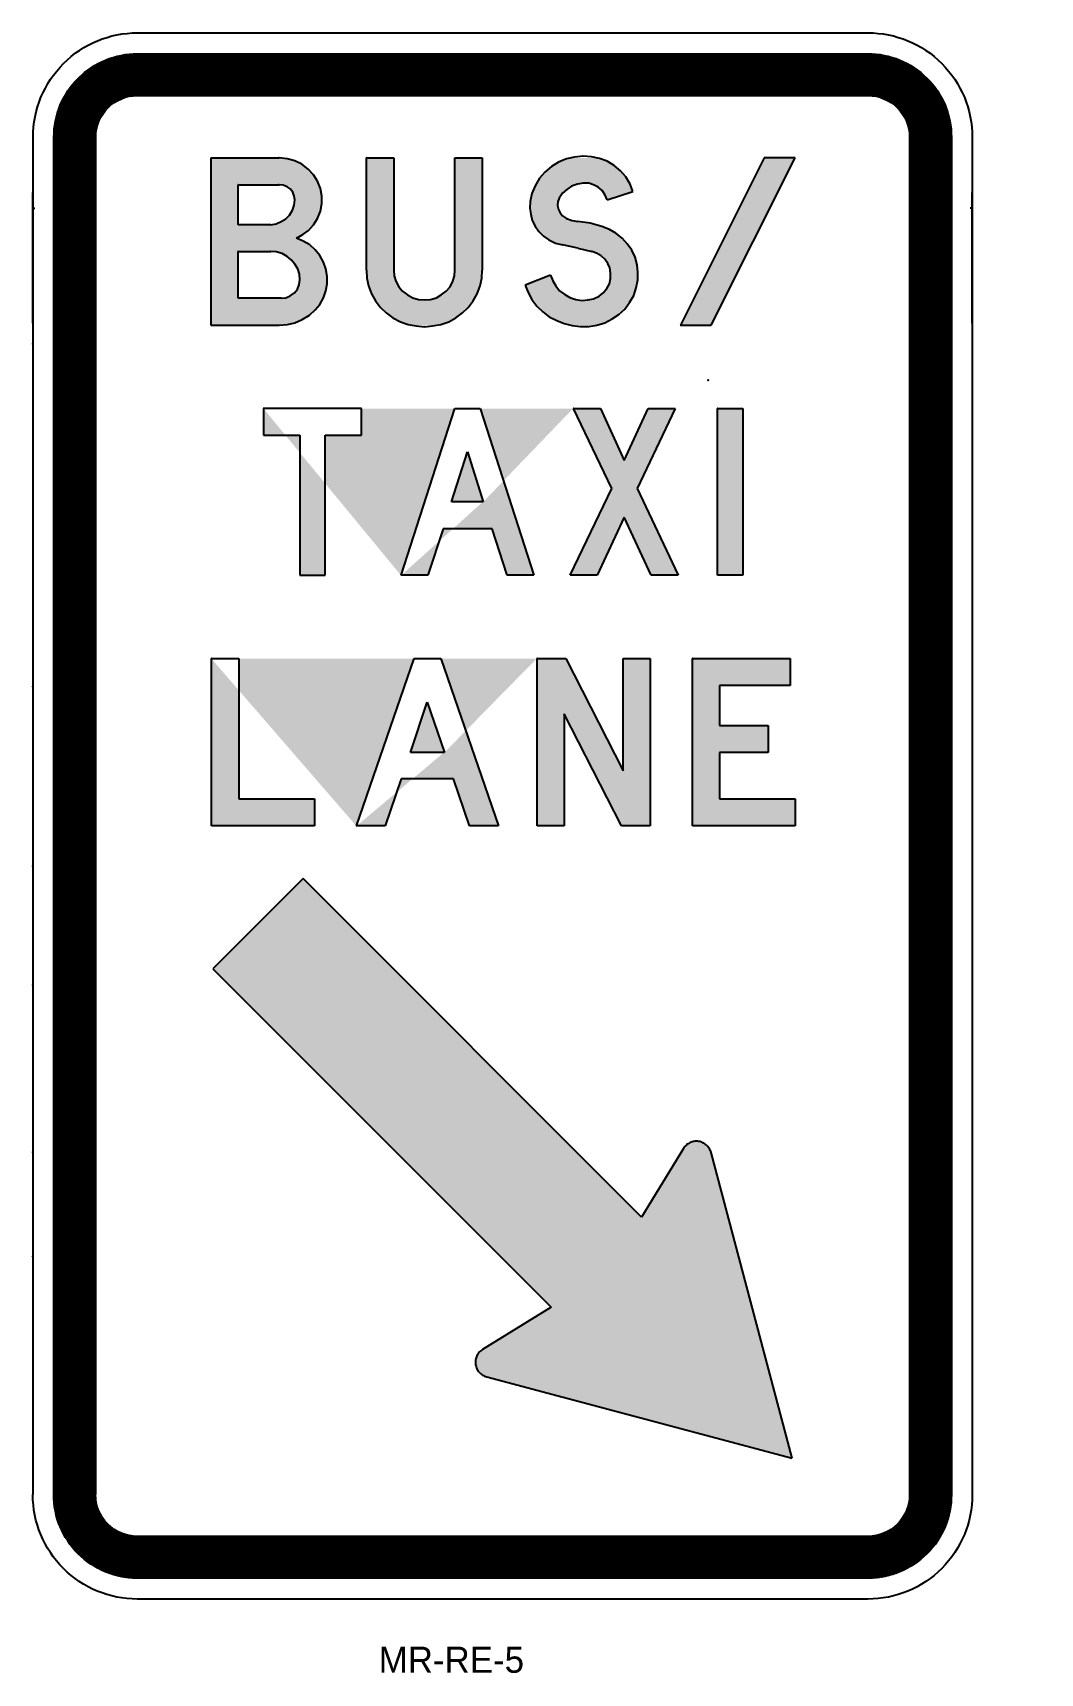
# Model space of a CAD drawing. Extents: x 195 to 291, y 124 to 281.
import ezdxf

# ---------------------------------------------------------------- set-up
doc = ezdxf.new("R2010")
doc.units = 0
doc.header["$MEASUREMENT"] = 0
doc.linetypes.add('CENTERX2', pattern=[101.6, 63.5, -12.7, 12.7, -12.7])
doc.layers.get('0').update_dxf_attribs({"linetype": 'CONTINUOUS'})
doc.layers.get('DEFPOINTS').update_dxf_attribs({"linetype": 'CONTINUOUS'})
doc.layers.add('L25', color=1, linetype='CONTINUOUS')
doc.layers.add('L35', color=3, linetype='CONTINUOUS')

# ---------------------------------------------------------------- blocks, each defined once
blk = doc.blocks.new('SGNDIM')
for p, q in [((0, 0), (-1, 0)), ((0, 4.5), (0, -4.5))]:
    blk.add_line(p, q)

msp = doc.modelspace()

# ---------------------------------------------------------------- hatches: boundary and pattern name
at = {"layer": 'L25', "linetype": 'CENTERX2'}
h = msp.add_hatch(dxfattribs=at)
h.set_pattern_fill('ANSI31', color=256, scale=0.01, style=0)
h.set_pattern_definition([(45, (0, 0), (-0.0224506403, 0.0224506403), [])])
edge = h.paths.add_edge_path()
edge.add_line((200.68, 141.19), (200.68, 271.19))
edge.add_arc((204.68, 271.19), 4, 90, 180, ccw=False)
edge.add_line((204.68, 275.19), (274.66, 275.19))
edge.add_arc((274.66, 271.19), 4, 0, 90, ccw=False)
edge.add_line((278.66, 271.19), (278.66, 141.19))
edge.add_arc((274.66, 141.19), 4, -90, 0, ccw=False)
edge.add_line((274.66, 137.19), (204.66, 137.19))
edge.add_arc((204.66, 141.19), 4, 180, 270, ccw=False)
edge.add_line((196.68, 141.19), (196.68, 271.19))
edge.add_arc((204.68, 271.19), 8, 90, 180, ccw=False)
edge.add_line((204.68, 279.19), (274.66, 279.19))
edge.add_arc((274.66, 271.19), 8, 0, 90, ccw=False)
edge.add_line((282.66, 271.19), (282.66, 141.19))
edge.add_arc((274.66, 141.19), 8, -90, 0, ccw=False)
edge.add_line((274.66, 133.19), (204.66, 133.19))
edge.add_arc((204.66, 141.19), 8, 180, 270, ccw=False)
h = msp.add_hatch(color=256, dxfattribs=at)
h.paths.add_polyline_path([(219.92, 261.52), (220.51, 261.88), (221.07, 262.27), (221.54, 262.79), (221.94, 263.42), (222.22, 264.1), (222.34, 264.85), (222.34, 265.56), (222.22, 266.28), (221.94, 266.99), (221.54, 267.59), (221.03, 268.14), (220.43, 268.62), (219.76, 268.93), (219.01, 269.13), (218.42, 269.19), (211.71, 269.19), (211.71, 253.19), (218.25, 253.19), (219.05, 253.27), (219.76, 253.43), (220.47, 253.75), (221.15, 254.15), (221.7, 254.66), (222.14, 255.18), (222.49, 255.81), (222.73, 256.49), (222.85, 257.16), (222.85, 257.87), (222.73, 258.59), (222.49, 259.22), (222.14, 259.86), (221.7, 260.41), (221.19, 260.89), (220.55, 261.24)])
h.paths.add_polyline_path([(214.33, 260.25), (217.46, 260.25), (217.97, 260.21), (218.53, 260.05), (219.01, 259.78), (219.4, 259.46), (219.76, 259.02), (220.04, 258.59), (220.2, 258.07), (220.23, 257.52), (220.16, 257.08), (220, 256.64), (219.72, 256.29), (219.32, 256.01), (218.89, 255.81), (218.45, 255.77), (214.33, 255.77)], flags=16)
h.paths.add_polyline_path([(214.33, 262.79), (214.33, 266.63), (218.25, 266.63), (218.65, 266.59), (219.01, 266.44), (219.32, 266.24), (219.56, 265.92), (219.68, 265.56), (219.76, 265.21), (219.68, 264.69), (219.52, 264.22), (219.24, 263.74), (218.89, 263.38), (218.45, 263.11), (217.97, 262.91), (217.46, 262.79)], flags=16)
for points in [[(237.68, 257.71), (237.72, 258.47), (237.72, 269.19), (235.1, 269.19), (235.1, 258.47), (235.06, 257.91), (234.9, 257.4), (234.63, 256.88), (234.27, 256.45), (233.79, 256.09), (233.32, 255.81), (232.76, 255.65), (232.17, 255.61), (231.61, 255.65), (231.06, 255.81), (230.54, 256.09), (230.07, 256.45), (229.71, 256.88), (229.43, 257.4), (229.27, 257.91), (229.23, 258.47), (229.23, 269.19), (226.62, 269.19), (226.62, 258.47), (226.66, 257.71), (226.82, 256.96), (227.09, 256.21), (227.49, 255.53), (227.97, 254.9), (228.52, 254.38), (229.15, 253.91), (229.87, 253.51), (230.62, 253.27), (231.01, 253.19), (233.35, 253.19), (233.75, 253.27), (234.51, 253.51), (235.18, 253.91), (235.81, 254.38), (236.37, 254.9), (236.85, 255.53), (237.24, 256.21), (237.52, 256.96)], [(251.12, 261.52), (250.52, 262), (249.89, 262.35), (249.17, 262.63), (248.06, 262.95), (246.88, 263.11), (246.32, 263.22), (245.77, 263.42), (245.41, 263.66), (245.17, 263.94), (245.01, 264.26), (244.93, 264.65), (244.97, 265.01), (245.09, 265.37), (245.41, 265.84), (245.81, 266.2), (246.28, 266.52), (246.84, 266.71), (247.39, 266.79), (247.91, 266.79), (248.38, 266.63), (248.82, 266.4), (249.21, 266.08), (249.49, 265.64), (249.69, 265.21), (252.15, 266), (251.87, 266.71), (251.47, 267.39), (250.96, 267.98), (250.36, 268.5), (249.69, 268.89), (248.94, 269.17), (248.83, 269.19), (246.07, 269.19), (245.77, 269.13), (245.01, 268.81), (244.34, 268.38), (243.7, 267.86), (243.19, 267.27), (242.79, 266.55), (242.48, 265.8), (242.32, 265.05), (242.28, 264.41), (242.36, 263.82), (242.51, 263.22), (242.79, 262.67), (243.15, 262.15), (243.59, 261.72), (244.1, 261.36), (244.73, 261.04), (245.41, 260.89), (246.88, 260.57), (248.22, 260.25), (248.66, 260.09), (249.1, 259.82), (249.45, 259.5), (249.73, 259.1), (249.93, 258.67), (250.01, 258.19), (250.01, 257.67), (249.89, 257.16), (249.65, 256.72), (249.29, 256.29), (248.9, 255.97), (248.38, 255.73), (247.87, 255.61), (247.27, 255.57), (246.68, 255.65), (246.12, 255.85), (245.61, 256.13), (245.13, 256.49), (244.77, 256.96), (244.46, 257.44), (244.26, 257.99), (241.84, 257.04), (242.12, 256.33), (242.48, 255.65), (242.95, 255.02), (243.51, 254.46), (244.14, 253.99), (244.85, 253.63), (245.57, 253.35), (246.18, 253.19), (248.69, 253.19), (248.7, 253.19), (249.45, 253.43), (250.17, 253.79), (250.8, 254.23), (251.36, 254.74), (251.83, 255.38), (252.23, 256.05), (252.47, 256.76), (252.62, 257.52), (252.62, 258.27), (252.54, 258.98), (252.35, 259.7), (252.03, 260.37), (251.59, 260.97)], [(267.68, 269.19), (264.71, 269.19), (256.71, 253.19), (259.64, 253.19)]]:
    msp.add_hatch(color=256, dxfattribs=at).paths.add_polyline_path(points)
h = msp.add_hatch(color=256, dxfattribs=at)
h.paths.add_polyline_path([(260.26, 229.24), (260.26, 245.21), (262.69, 245.21), (262.69, 229.24)])
h.paths.add_polyline_path([(250.12, 237.54), (246.45, 245.21), (249.03, 245.21), (251.31, 240.24), (253.6, 245.21), (256.18, 245.21), (252.55, 237.54), (256.48, 229.24), (253.9, 229.24), (251.31, 234.81), (248.73, 229.24), (246.15, 229.24)])
h.paths.add_polyline_path([(236.31, 241.06), (237.81, 236.27), (234.78, 236.27)], flags=17)
h.paths.add_polyline_path([(232.5, 229.24), (229.95, 229.24), (235.08, 245.21), (237.51, 245.21), (242.67, 229.24), (240.09, 229.24), (238.67, 233.69), (233.96, 233.69)])
h.paths.add_polyline_path([(226.14, 245.21), (216.75, 245.21), (216.75, 242.67), (220.23, 242.67), (220.23, 229.24), (222.66, 229.24), (222.66, 242.67), (226.14, 242.67)])
edge = h.paths.add_edge_path()
edge.add_line((260.26, 245.21), (260.22, 245.21))
edge.add_line((246.45, 245.21), (246.41, 245.21))
edge.add_line((237.81, 236.27), (237.77, 236.27))
edge.add_line((229.95, 229.24), (229.92, 229.24))
edge.add_line((216.75, 245.21), (216.71, 245.21))
h = msp.add_hatch(color=256, dxfattribs=at)
h.paths.add_polyline_path([(257.85, 205.24), (257.85, 221.26), (267.21, 221.26), (267.21, 218.67), (260.44, 218.67), (260.44, 214.86), (265.11, 214.86), (265.11, 212.28), (260.44, 212.28), (260.44, 207.82), (267.69, 207.82), (267.69, 205.24)])
h.paths.add_polyline_path([(242.97, 205.24), (242.97, 221.26), (245.73, 221.26), (251.2, 210.52), (251.2, 221.26), (253.81, 221.26), (253.81, 205.24), (251.05, 205.24), (245.55, 215.98), (245.55, 205.24)])
h.paths.add_polyline_path([(232.45, 217.1), (234.1, 212.28), (230.84, 212.28)], flags=17)
h.paths.add_polyline_path([(228.41, 205.24), (225.68, 205.24), (231.18, 221.26), (233.76, 221.26), (239.26, 205.24), (236.49, 205.24), (234.96, 209.73), (229.95, 209.73)])
h.paths.add_polyline_path([(211.76, 205.24), (211.76, 221.26), (214.38, 221.26), (214.38, 207.82), (221.64, 207.82), (221.64, 205.24)])
edge = h.paths.add_edge_path()
edge.add_line((257.85, 221.26), (257.82, 221.26))
edge.add_line((242.97, 221.26), (242.93, 221.26))
edge.add_line((234.1, 212.28), (234.06, 212.28))
edge.add_line((225.68, 205.24), (225.64, 205.24))
edge.add_line((211.76, 221.26), (211.73, 221.26))
h = msp.add_hatch(color=256, dxfattribs=at)
edge = h.paths.add_edge_path()
edge.add_line((211.91, 191.55), (244.32, 159.14))
edge.add_line((244.32, 159.14), (237.75, 155.1))
edge.add_arc((238.51, 153.87), 1.45, 121.569, 255.1185)
edge.add_line((238.14, 152.47), (267.41, 144.69))
edge.add_line((267.41, 144.69), (259.63, 173.96))
edge.add_arc((258.23, 173.59), 1.45, 14.8815, 148.431)
edge.add_line((257, 174.35), (252.96, 167.78))
edge.add_line((252.96, 167.78), (220.55, 200.19))
edge.add_line((220.55, 200.19), (211.91, 191.55))

# ---------------------------------------------------------------- linework, layer by layer
at = {"color": 1}
for p, q in [((211.71, 269.21), (218.25, 269.21)), ((211.71, 269.21), (211.71, 253.19)), ((218.25, 269.21), (218.21, 269.21)), ((218.25, 269.21), (218.21, 269.21)), ((219.01, 269.13), (218.25, 269.21)), ((219.76, 268.93), (219.01, 269.13)), ((220.43, 268.62), (219.76, 268.93)), ((226.62, 269.21), (226.58, 269.21)), ((226.62, 269.21), (229.23, 269.21)), ((226.62, 258.47), (226.62, 269.21)), ((229.23, 269.21), (229.23, 258.47)), ((235.1, 258.47), (235.1, 269.21)), ((235.1, 269.21), (237.72, 269.21)), ((237.72, 269.21), (237.72, 258.47)), ((245.01, 268.81), (244.34, 268.38)), ((245.77, 269.13), (245.01, 268.81)), ((246.56, 269.29), (245.77, 269.13)), ((247.39, 269.37), (246.56, 269.29)), ((247.39, 269.37), (247.35, 269.37)), ((248.18, 269.33), (247.39, 269.37)), ((248.94, 269.17), (248.18, 269.33)), ((249.69, 268.89), (248.94, 269.17)), ((250.36, 268.5), (249.69, 268.89)), ((264.72, 269.21), (256.71, 253.19)), ((259.64, 253.19), (267.69, 269.21)), ((267.69, 269.21), (264.72, 269.21)), ((221.03, 268.14), (220.43, 268.62)), ((221.54, 267.59), (221.03, 268.14)), ((221.54, 267.59), (221.5, 267.59)), ((221.94, 266.99), (221.54, 267.59)), ((243.19, 267.27), (242.79, 266.55)), ((243.7, 267.86), (243.19, 267.27)), ((244.34, 268.38), (243.7, 267.86)), ((250.96, 267.98), (250.36, 268.5)), ((251.47, 267.39), (250.96, 267.98)), ((251.87, 266.71), (251.47, 267.39)), ((214.33, 266.63), (214.29, 266.63)), ((214.33, 266.63), (218.25, 266.63)), ((214.33, 262.79), (214.33, 266.63)), ((218.25, 266.63), (218.21, 266.63)), ((218.25, 266.63), (218.21, 266.63)), ((218.65, 266.59), (218.25, 266.63)), ((219.01, 266.44), (218.65, 266.59)), ((219.32, 266.24), (219.01, 266.44)), ((219.56, 265.92), (219.32, 266.24)), ((219.68, 265.56), (219.56, 265.92)), ((219.76, 265.21), (219.68, 265.56)), ((222.22, 266.28), (221.94, 266.99)), ((222.34, 265.56), (222.22, 266.28)), ((222.34, 264.85), (222.34, 265.56)), ((242.48, 265.8), (242.32, 265.05)), ((242.79, 266.55), (242.48, 265.8)), ((245.41, 265.84), (245.09, 265.37)), ((245.81, 266.2), (245.41, 265.84)), ((246.28, 266.52), (245.81, 266.2)), ((246.84, 266.71), (246.28, 266.52)), ((247.39, 266.79), (246.84, 266.71)), ((247.39, 266.79), (247.35, 266.79)), ((247.91, 266.79), (247.39, 266.79)), ((248.38, 266.63), (247.91, 266.79)), ((248.82, 266.4), (248.38, 266.63)), ((249.21, 266.08), (248.82, 266.4)), ((249.49, 265.64), (249.21, 266.08)), ((249.69, 265.21), (249.49, 265.64)), ((249.69, 265.21), (252.15, 266)), ((252.15, 266), (251.87, 266.71)), ((219.24, 263.74), (219.52, 264.22)), ((219.52, 264.22), (219.68, 264.69)), ((219.68, 264.69), (219.76, 265.21)), ((219.76, 265.21), (219.72, 265.21)), ((221.94, 263.42), (222.22, 264.1)), ((222.22, 264.1), (222.34, 264.85)), ((242.32, 265.05), (242.28, 264.41)), ((242.28, 264.41), (242.36, 263.82)), ((244.97, 265.01), (244.93, 264.65)), ((244.93, 264.65), (245.01, 264.26)), ((245.09, 265.37), (244.97, 265.01)), ((245.01, 264.26), (245.17, 263.94)), ((245.09, 265.37), (245.05, 265.37)), ((245.17, 263.94), (245.41, 263.66)), ((217.46, 262.79), (214.33, 262.79)), ((217.46, 262.79), (217.97, 262.91)), ((217.97, 262.91), (218.45, 263.11)), ((218.45, 263.11), (218.89, 263.38)), ((218.89, 263.38), (219.24, 263.74)), ((221.07, 262.27), (221.54, 262.79)), ((221.54, 262.79), (221.5, 262.79)), ((221.54, 262.79), (221.94, 263.42)), ((242.36, 263.82), (242.51, 263.22)), ((242.51, 263.22), (242.79, 262.67)), ((242.79, 262.67), (243.15, 262.15)), ((245.41, 263.66), (245.77, 263.42)), ((245.77, 263.42), (245.73, 263.42)), ((245.77, 263.42), (246.32, 263.22)), ((246.32, 263.22), (246.88, 263.11)), ((246.88, 263.11), (246.84, 263.11)), ((246.88, 263.11), (246.84, 263.11)), ((248.06, 262.95), (246.88, 263.11)), ((249.17, 262.63), (248.06, 262.95)), ((249.89, 262.35), (249.17, 262.63)), ((219.92, 261.52), (219.88, 261.52)), ((219.92, 261.52), (220.51, 261.88)), ((220.55, 261.24), (219.92, 261.52)), ((220.51, 261.88), (221.07, 262.27)), ((221.19, 260.89), (220.55, 261.24)), ((221.7, 260.41), (221.19, 260.89)), ((243.15, 262.15), (243.59, 261.72)), ((243.59, 261.72), (244.1, 261.36)), ((244.1, 261.36), (244.73, 261.04)), ((244.73, 261.04), (245.41, 260.89)), ((245.41, 260.89), (245.37, 260.89)), ((245.41, 260.89), (245.37, 260.89)), ((246.88, 260.57), (245.41, 260.89)), ((250.52, 262), (249.89, 262.35)), ((251.12, 261.52), (250.52, 262)), ((251.59, 260.97), (251.12, 261.52)), ((252.03, 260.37), (251.59, 260.97)), ((214.33, 260.25), (214.29, 260.25)), ((214.33, 260.25), (217.46, 260.25)), ((214.33, 255.77), (214.33, 260.25)), ((217.46, 260.25), (217.42, 260.25)), ((217.46, 260.25), (217.42, 260.25)), ((217.97, 260.21), (217.46, 260.25)), ((218.53, 260.05), (217.97, 260.21)), ((219.01, 259.78), (218.53, 260.05)), ((219.4, 259.46), (219.01, 259.78)), ((219.76, 259.02), (219.4, 259.46)), ((222.14, 259.86), (221.7, 260.41)), ((222.49, 259.22), (222.14, 259.86)), ((246.88, 260.57), (248.22, 260.25)), ((248.22, 260.25), (248.18, 260.25)), ((248.22, 260.25), (248.18, 260.25)), ((248.66, 260.09), (248.22, 260.25)), ((249.1, 259.82), (248.66, 260.09)), ((249.45, 259.5), (249.1, 259.82)), ((249.73, 259.1), (249.45, 259.5)), ((252.35, 259.7), (252.03, 260.37)), ((252.54, 258.98), (252.35, 259.7)), ((220.04, 258.59), (219.76, 259.02)), ((220.2, 258.07), (220.04, 258.59)), ((220.23, 257.52), (220.2, 258.07)), ((222.73, 258.59), (222.49, 259.22)), ((222.85, 257.87), (222.73, 258.59)), ((222.85, 257.16), (222.85, 257.87)), ((226.62, 258.47), (226.66, 257.71)), ((226.66, 257.71), (226.82, 256.96)), ((229.23, 258.47), (229.27, 257.91)), ((229.27, 257.91), (229.43, 257.4)), ((234.9, 257.4), (235.06, 257.91)), ((235.06, 257.91), (235.1, 258.47)), ((237.52, 256.96), (237.68, 257.71)), ((237.72, 258.47), (237.68, 258.47)), ((237.68, 257.71), (237.72, 258.47)), ((237.72, 258.47), (237.68, 258.47)), ((244.26, 257.99), (241.84, 257.04)), ((244.26, 257.99), (244.46, 257.44)), ((249.93, 258.67), (249.73, 259.1)), ((249.89, 257.16), (250.01, 257.67)), ((250.01, 258.19), (249.93, 258.67)), ((250.01, 257.67), (249.97, 257.67)), ((250.01, 257.67), (250.01, 258.19)), ((252.62, 258.27), (252.54, 258.98)), ((252.62, 257.52), (252.62, 258.27)), ((219.32, 256.01), (219.72, 256.29)), ((219.72, 256.29), (220, 256.64)), ((220, 256.64), (220.16, 257.08)), ((220.16, 257.08), (220.23, 257.52)), ((220.23, 257.52), (220.2, 257.52)), ((222.49, 255.81), (222.73, 256.49)), ((222.73, 256.49), (222.85, 257.16)), ((226.82, 256.96), (227.09, 256.21)), ((227.09, 256.21), (227.49, 255.53)), ((229.43, 257.4), (229.71, 256.88)), ((229.71, 256.88), (230.07, 256.45)), ((230.07, 256.45), (230.54, 256.09)), ((230.54, 256.09), (231.06, 255.81)), ((233.32, 255.81), (233.79, 256.09)), ((233.79, 256.09), (234.27, 256.45)), ((234.27, 256.45), (234.63, 256.88)), ((234.63, 256.88), (234.9, 257.4)), ((236.85, 255.53), (237.24, 256.21)), ((237.24, 256.21), (237.52, 256.96)), ((241.84, 257.04), (242.12, 256.33)), ((242.12, 256.33), (242.48, 255.65)), ((244.46, 257.44), (244.77, 256.96)), ((244.77, 256.96), (245.13, 256.49)), ((245.13, 256.49), (245.61, 256.13)), ((245.61, 256.13), (246.12, 255.85)), ((248.9, 255.97), (249.29, 256.29)), ((249.29, 256.29), (249.65, 256.72)), ((249.65, 256.72), (249.89, 257.16)), ((252.23, 256.05), (252.47, 256.76)), ((252.47, 256.76), (252.62, 257.52)), ((218.45, 255.77), (214.33, 255.77)), ((218.45, 255.77), (218.89, 255.81)), ((218.89, 255.81), (219.32, 256.01)), ((221.15, 254.15), (221.7, 254.66)), ((221.7, 254.66), (222.14, 255.18)), ((222.14, 255.18), (222.49, 255.81)), ((227.49, 255.53), (227.97, 254.9)), ((227.97, 254.9), (228.52, 254.38)), ((231.06, 255.81), (231.61, 255.65)), ((231.61, 255.65), (232.17, 255.61)), ((232.17, 255.61), (232.76, 255.65)), ((232.76, 255.65), (233.32, 255.81)), ((235.81, 254.38), (236.37, 254.9)), ((236.37, 254.9), (236.85, 255.53)), ((242.48, 255.65), (242.95, 255.02)), ((242.95, 255.02), (243.51, 254.46)), ((246.12, 255.85), (246.68, 255.65)), ((246.68, 255.65), (247.27, 255.57)), ((247.27, 255.57), (247.87, 255.61)), ((247.87, 255.61), (247.83, 255.61)), ((247.87, 255.61), (248.38, 255.73)), ((248.38, 255.73), (248.9, 255.97)), ((250.8, 254.23), (251.36, 254.74)), ((251.36, 254.74), (251.83, 255.38)), ((251.83, 255.38), (252.23, 256.05)), ((211.71, 253.19), (218.25, 253.19)), ((218.25, 253.19), (219.05, 253.27)), ((219.05, 253.27), (219.76, 253.43)), ((219.76, 253.43), (220.47, 253.75)), ((220.47, 253.75), (221.15, 254.15)), ((228.52, 254.38), (229.15, 253.91)), ((229.15, 253.91), (229.87, 253.51)), ((229.87, 253.51), (230.62, 253.27)), ((230.62, 253.27), (231.37, 253.12)), ((231.37, 253.12), (232.17, 253.04)), ((232.17, 253.04), (232.13, 253.04)), ((232.17, 253.04), (232.96, 253.12)), ((232.96, 253.12), (233.75, 253.27)), ((233.75, 253.27), (234.51, 253.51)), ((234.51, 253.51), (235.18, 253.91)), ((235.18, 253.91), (235.81, 254.38)), ((243.51, 254.46), (244.14, 253.99)), ((244.14, 253.99), (244.85, 253.63)), ((244.85, 253.63), (245.57, 253.35)), ((245.57, 253.35), (246.32, 253.16)), ((246.32, 253.16), (247.11, 253.08)), ((247.11, 253.08), (247.91, 253.08)), ((247.91, 253.08), (248.7, 253.19)), ((248.7, 253.19), (249.45, 253.43)), ((249.45, 253.43), (250.17, 253.79)), ((250.17, 253.79), (250.8, 254.23)), ((256.71, 253.19), (256.67, 253.19)), ((256.71, 253.19), (259.64, 253.19)), ((216.75, 245.21), (216.71, 245.21)), ((216.75, 245.21), (216.75, 242.67)), ((226.14, 245.21), (216.75, 245.21)), ((226.14, 242.67), (226.14, 245.21)), ((229.95, 229.24), (235.08, 245.21)), ((235.08, 245.21), (237.51, 245.21)), ((237.51, 245.21), (242.67, 229.24)), ((246.45, 245.21), (246.41, 245.21)), ((246.45, 245.21), (249.03, 245.21)), ((250.12, 237.54), (246.45, 245.21)), ((249.03, 245.21), (251.31, 240.24)), ((251.31, 240.24), (253.6, 245.21)), ((256.18, 245.21), (252.55, 237.54)), ((253.6, 245.21), (256.18, 245.21)), ((260.26, 245.21), (260.22, 245.21)), ((260.26, 245.21), (262.69, 245.21)), ((260.26, 229.24), (260.26, 245.21)), ((262.69, 245.21), (262.69, 229.24)), ((216.75, 242.67), (220.23, 242.67)), ((220.23, 242.67), (220.23, 229.24)), ((222.66, 229.24), (222.66, 242.67)), ((222.66, 242.67), (226.14, 242.67)), ((234.78, 236.27), (236.31, 241.06)), ((236.31, 241.06), (237.81, 236.27)), ((246.15, 229.24), (250.12, 237.54)), ((252.55, 237.54), (256.48, 229.24)), ((237.81, 236.27), (234.78, 236.27)), ((237.81, 236.27), (237.77, 236.27)), ((251.31, 234.81), (248.73, 229.24)), ((253.9, 229.24), (251.31, 234.81)), ((233.96, 233.69), (232.5, 229.24)), ((238.67, 233.69), (233.96, 233.69)), ((240.09, 229.24), (238.67, 233.69)), ((220.23, 229.24), (222.66, 229.24)), ((229.95, 229.24), (229.92, 229.24)), ((232.5, 229.24), (229.95, 229.24)), ((242.67, 229.24), (240.09, 229.24)), ((248.73, 229.24), (246.15, 229.24)), ((256.48, 229.24), (253.9, 229.24)), ((262.69, 229.24), (260.26, 229.24)), ((211.76, 221.26), (211.73, 221.26)), ((211.76, 221.26), (214.38, 221.26)), ((211.76, 205.24), (211.76, 221.26)), ((214.38, 221.26), (214.38, 207.82)), ((225.68, 205.24), (231.18, 221.26)), ((231.18, 221.26), (233.76, 221.26)), ((233.76, 221.26), (239.26, 205.24)), ((242.97, 221.26), (242.93, 221.26)), ((242.97, 221.26), (245.73, 221.26)), ((242.97, 205.24), (242.97, 221.26)), ((245.73, 221.26), (251.2, 210.52)), ((251.2, 210.52), (251.2, 221.26)), ((251.2, 221.26), (253.81, 221.26)), ((253.81, 221.26), (253.81, 205.24)), ((257.85, 221.26), (257.82, 221.26)), ((257.85, 221.26), (267.21, 221.26)), ((257.85, 205.24), (257.85, 221.26)), ((267.21, 221.26), (267.21, 218.67)), ((267.21, 218.67), (260.44, 218.67)), ((260.44, 218.67), (260.44, 214.86)), ((230.84, 212.28), (232.45, 217.1)), ((232.45, 217.1), (234.1, 212.28)), ((251.05, 205.24), (245.55, 215.98)), ((245.55, 215.98), (245.55, 205.24)), ((260.44, 214.86), (265.11, 214.86)), ((265.11, 214.86), (265.11, 212.28)), ((234.1, 212.28), (230.84, 212.28)), ((234.1, 212.28), (234.06, 212.28)), ((265.11, 212.28), (260.44, 212.28)), ((260.44, 212.28), (260.44, 207.82)), ((229.95, 209.73), (228.41, 205.24)), ((234.96, 209.73), (229.95, 209.73)), ((236.49, 205.24), (234.96, 209.73)), ((214.38, 207.82), (221.64, 207.82)), ((221.64, 207.82), (221.64, 205.24)), ((260.44, 207.82), (267.69, 207.82)), ((267.69, 207.82), (267.69, 205.24)), ((221.64, 205.24), (211.76, 205.24)), ((225.68, 205.24), (225.64, 205.24)), ((228.41, 205.24), (225.68, 205.24)), ((239.26, 205.24), (236.49, 205.24)), ((245.55, 205.24), (242.97, 205.24)), ((253.81, 205.24), (251.05, 205.24)), ((267.69, 205.24), (257.85, 205.24))]:
    msp.add_line(p, q, dxfattribs=at)
at = {"layer": 'DEFPOINTS', "color": 0, "linetype": 'ByBlock'}
for p in [(194.66, 251.39), (239.67, 236.74), (291.17, 143.19), (291.17, 131.19)]:
    msp.add_point(p, dxfattribs=at)
at = {"layer": 'L25', "color": 1, "linetype": 'ByBlock'}
for p, q in [((194.66, 253.39), (194.66, 265.89)), ((284.66, 253.39), (284.66, 265.89))]:
    msp.add_line(p, q, dxfattribs=at)
at = {"layer": 'L25', "linetype": 'CENTERX2'}
msp.add_lwpolyline([(211.91, 191.55), (244.32, 159.14), (237.75, 155.1, 0.659062), (238.14, 152.47), (267.41, 144.69), (259.63, 173.96, 0.659062), (257, 174.35), (252.96, 167.78), (220.55, 200.19)], format="xyb", close=True, dxfattribs=at)
at = {"layer": 'L25', "color": 1, "linetype": 'ByBlock'}
for p in [(284.66, 264.39), (194.66, 251.39), (194.66, 251.39), (259.37, 247.92), (259.37, 247.92), (194.66, 218.59), (194.66, 201.39), (194.66, 201.39), (194.66, 189.99), (194.66, 189.99), (194.66, 173.99), (194.66, 173.99), (194.66, 163.99), (194.66, 163.99)]:
    msp.add_point(p, dxfattribs=at)
at = {"layer": 'L35'}
for points in [[(194.68, 141.19), (194.68, 271.19, -0.414214), (204.68, 281.19), (274.66, 281.19, -0.414214), (284.66, 271.19), (284.66, 141.19, -0.414214), (274.66, 131.19), (204.66, 131.19, -0.414214), (194.66, 141.19)], [(196.68, 141.19), (196.68, 271.19, -0.414214), (204.68, 279.19), (274.66, 279.19, -0.414214), (282.66, 271.19), (282.66, 141.19, -0.414214), (274.66, 133.19), (204.66, 133.19, -0.414214), (196.66, 141.19, -0.414214)], [(200.68, 141.19), (200.68, 271.19, -0.414214), (204.68, 275.19), (274.66, 275.19, -0.414214), (278.66, 271.19), (278.66, 141.19, -0.414214), (274.66, 137.19), (204.66, 137.19, -0.414214), (200.66, 141.19, -0.414214)]]:
    msp.add_lwpolyline(points, format="xyb", dxfattribs=at)

# ---------------------------------------------------------------- block references
at = {"layer": 'L25', "color": 1, "linetype": 'ByBlock', "xscale": 0.2, "yscale": 0.2, "zscale": 0.2, "rotation": 180}
msp.add_blockref('SGNDIM', (194.66, 264.39), dxfattribs=at)
at = {"layer": 'L25', "color": 1, "linetype": 'ByBlock', "xscale": 0.2, "yscale": 0.2, "zscale": 0.2}
msp.add_blockref('SGNDIM', (284.66, 264.39), dxfattribs=at)

# ---------------------------------------------------------------- texts
at = {"layer": 'L25', "linetype": 'CENTERX2'}
msp.add_text('MR-RE-5', height=2.5, dxfattribs=at).set_placement((227.79, 124.13))

doc.saveas('drawing.dxf')
